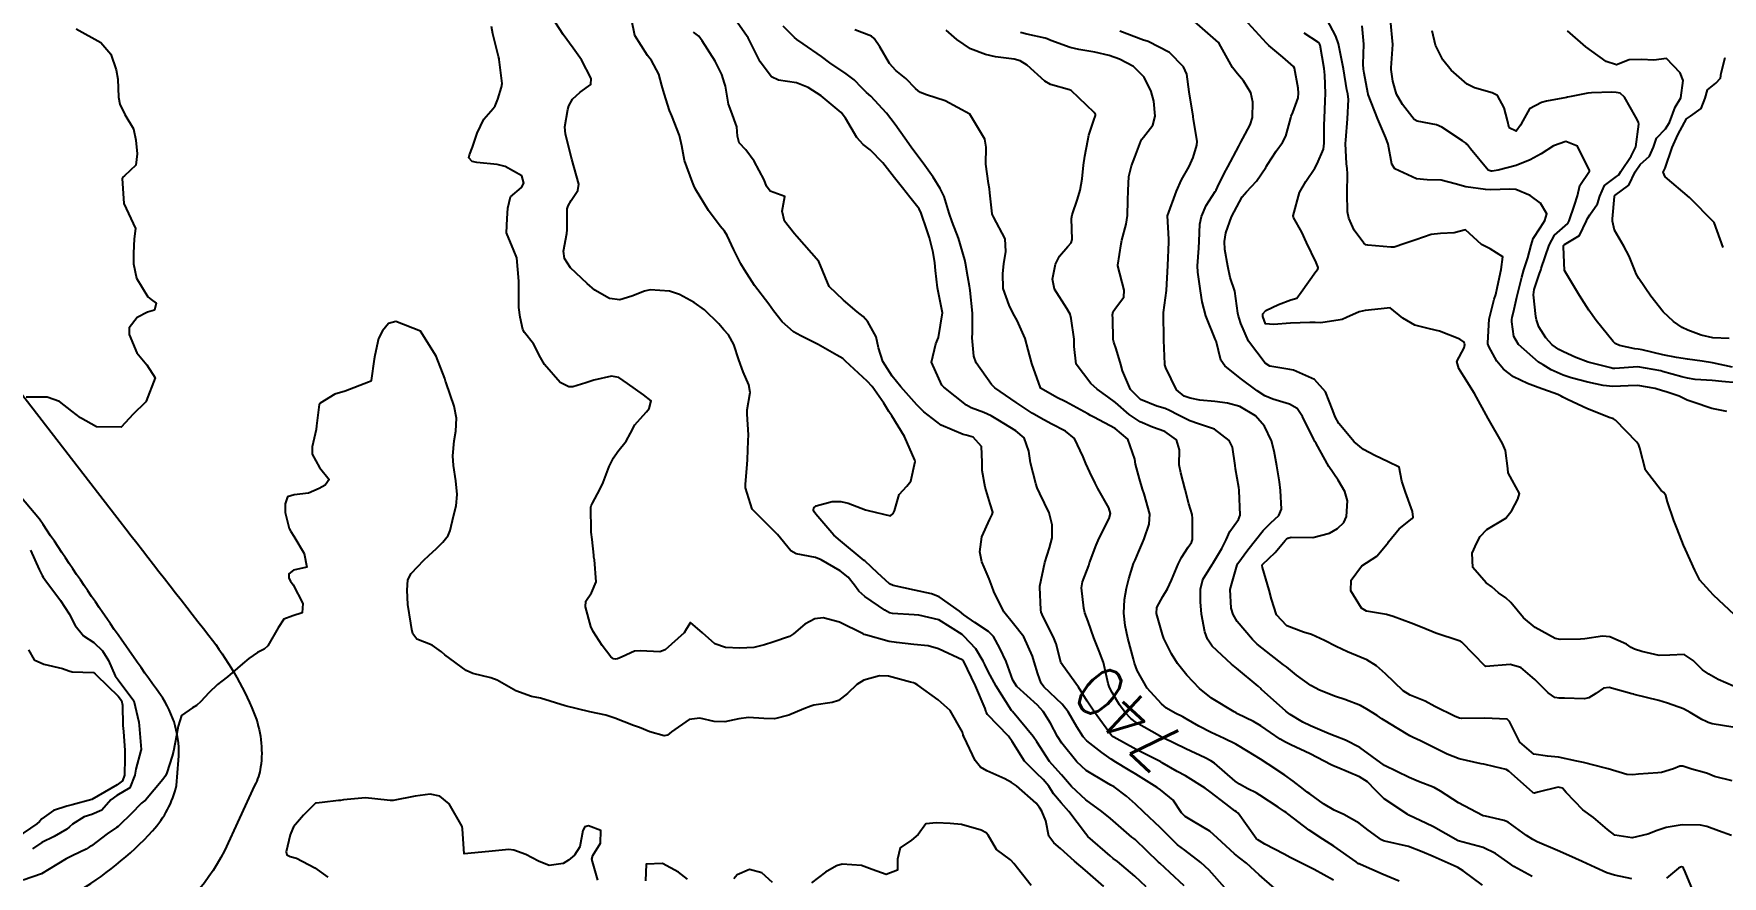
# Model space of a CAD drawing. Header units: metres. Extents: x 298520 to 308411, y 7433745 to 7450750.
# Drawn here: x 304518.4 to 304654.3, y 7439742.6 to 7439810.4 of the extents above; entities that cross this region are included whole.
import ezdxf
from ezdxf.enums import TextEntityAlignment as Align

# ---------------------------------------------------------------- set-up
doc = ezdxf.new("R2010")
doc.units = ezdxf.units.M
doc.header["$LTSCALE"] = 10
for name, color, linetype in [('Cotas', 45, 'Continuous'), ('Curvas de Nivel 1m', 11, 'Continuous'), ('Curvas de Nivel 5m', 15, 'Continuous'), ('Vias Primárias', 230, 'Continuous')]:
    doc.layers.add(name, color=color, linetype=linetype)
doc.styles.add('Style-STANDARD', font='STANDARD.shx')

msp = doc.modelspace()

# ---------------------------------------------------------------- linework, layer by layer
at = {"layer": 'Curvas de Nivel 1m', "flags": 128}
for points, elevation in [([(304607.93, 7439741.79), (304607.02, 7439742.65), (304605.64, 7439743.82), (304605.29, 7439744.08), (304605.04, 7439744.29), (304603.25, 7439745.85), (304603.06, 7439746.07), (304601.7, 7439747.86), (304601.09, 7439748.55), (304600.49, 7439749.27), (304600.09, 7439749.89), (304599.66, 7439750.44), (304599.11, 7439750.94), (304598.14, 7439751.91), (304597.15, 7439753.48), (304596.85, 7439753.92), (304595.17, 7439755.67), (304595.07, 7439755.84), (304595.04, 7439755.94), (304594.98, 7439756.14), (304594.2, 7439757.96), (304593.89, 7439758.64), (304593.24, 7439759.97), (304593.17, 7439760.02), (304591.23, 7439760.94), (304590.4, 7439761.17), (304589.24, 7439761.3), (304587.83, 7439761.44), (304587.24, 7439761.54), (304585.34, 7439762.06), (304585.24, 7439762.1), (304585.15, 7439762.16), (304583.26, 7439763.09), (304581.93, 7439763.43), (304581.26, 7439763.36), (304580.46, 7439762.92), (304579.56, 7439762.14), (304579.24, 7439761.94), (304577.9, 7439761.49), (304577.23, 7439761.26), (304576.35, 7439761.05), (304575.23, 7439761), (304574.09, 7439761.05), (304573.23, 7439761.35), (304572.22, 7439762.22), (304571.26, 7439763.05), (304570.94, 7439762.55), (304570.74, 7439762.24), (304569.23, 7439760.87), (304568.78, 7439760.71), (304567.23, 7439760.78), (304566.75, 7439760.76), (304565.75, 7439760.29), (304565.39, 7439760.13), (304565.22, 7439760.1), (304565.05, 7439760.14), (304564.84, 7439760.31), (304564.14, 7439761.22), (304563.42, 7439762.33), (304563.25, 7439762.75), (304562.82, 7439764.33), (304562.84, 7439764.77), (304563.28, 7439765.45), (304563.66, 7439766.32), (304563.53, 7439768.11), (304563.49, 7439768.33), (304563.48, 7439768.48), (304563.34, 7439769.74), (304563.27, 7439770.33), (304563.27, 7439770.4), (304563.23, 7439772.33), (304563.26, 7439772.44), (304563.37, 7439772.65), (304563.95, 7439773.75), (304564.22, 7439774.32), (304564.72, 7439775.62), (304565.07, 7439776.31), (304565.42, 7439776.82), (304566.07, 7439777.65), (304566.44, 7439778.29), (304566.77, 7439778.96), (304567.45, 7439779.72), (304567.73, 7439780), (304567.93, 7439780.27), (304568.1, 7439780.9), (304567.47, 7439781.37), (304566.18, 7439782.29), (304565.49, 7439782.77), (304564.91, 7439782.89), (304563.49, 7439782.55), (304563.31, 7439782.5), (304562.84, 7439782.34), (304561.8, 7439782.02), (304561.48, 7439782.03), (304560.76, 7439782.36), (304559.5, 7439783.82), (304559.2, 7439784.37), (304558.62, 7439785.48), (304557.91, 7439786.39), (304557.77, 7439786.63), (304557.55, 7439787.64), (304557.44, 7439788.4), (304557.43, 7439788.52), (304557.45, 7439790.4), (304557.45, 7439790.53), (304557.27, 7439792.4), (304557.04, 7439792.98), (304556.45, 7439794.41), (304556.5, 7439795.56), (304556.55, 7439796.41), (304556.77, 7439797.3), (304557.67, 7439798.06), (304557.84, 7439798.4), (304557.68, 7439799.01), (304556.35, 7439799.76), (304555.7, 7439799.92), (304554.06, 7439800.08), (304553.7, 7439800.16), (304553.43, 7439800.45), (304553.48, 7439800.68), (304553.71, 7439801.3), (304554.08, 7439802.44), (304554.62, 7439803.55), (304555.39, 7439804.42), (304555.54, 7439804.63), (304555.76, 7439805.18), (304556.05, 7439806.13), (304556.09, 7439806.42), (304555.86, 7439808.35), (304555.85, 7439808.42), (304555.8, 7439808.61), (304555.35, 7439810.42), (304555.23, 7439811.02)], 736), ([(304611, 7439741.88), (304609.84, 7439742.95), (304609.03, 7439743.69), (304608.94, 7439743.78), (304607.05, 7439745.59), (304606.94, 7439745.69), (304606.79, 7439745.8), (304605.07, 7439747.28), (304604.37, 7439747.84), (304603.09, 7439748.79), (304601.94, 7439749.86), (304601.11, 7439750.8), (304600.61, 7439751.37), (304600.16, 7439751.88), (304599.15, 7439753.45), (304598.83, 7439753.9), (304597.17, 7439755.9), (304597.16, 7439755.92), (304597.11, 7439755.98), (304595.86, 7439757.93), (304595.21, 7439759.13), (304594.95, 7439759.68), (304594.83, 7439759.95), (304594.23, 7439760.95), (304593.27, 7439761.97), (304593.24, 7439761.99), (304593.13, 7439762.09), (304591.26, 7439763.28), (304589.63, 7439763.65), (304589.27, 7439763.67), (304587.53, 7439763.78), (304587.27, 7439763.83), (304586.89, 7439764.04), (304585.28, 7439765.15), (304584.8, 7439765.58), (304584.46, 7439766.07), (304583.94, 7439766.72), (304583.3, 7439767.21), (304581.78, 7439768.11), (304581.32, 7439768.28), (304579.77, 7439768.58), (304579.33, 7439768.84), (304578.26, 7439770.15), (304577.35, 7439771.04), (304576.22, 7439772.17), (304575.68, 7439773.89), (304575.68, 7439774.18), (304575.81, 7439775.78), (304575.85, 7439776.18), (304575.91, 7439777.69), (304575.94, 7439778.17), (304575.82, 7439779.82), (304575.82, 7439780.18), (304576.07, 7439781.58), (304575.96, 7439782.18), (304575.5, 7439783.23), (304575.15, 7439784.19), (304574.76, 7439785.43), (304574.32, 7439786.2), (304573.95, 7439786.62), (304573.54, 7439787.08), (304572.39, 7439788.22), (304571.56, 7439788.8), (304570.37, 7439789.44), (304569.58, 7439789.73), (304568.02, 7439789.83), (304567.57, 7439789.73), (304566.54, 7439789.32), (304565.56, 7439789.02), (304564.75, 7439789.13), (304563.57, 7439789.8), (304562.93, 7439790.34), (304561.6, 7439791.61), (304561.11, 7439792.35), (304561.03, 7439792.94), (304561.31, 7439794.35), (304561.34, 7439794.65), (304561.34, 7439796.35), (304561.41, 7439796.6), (304561.66, 7439797.01), (304562.2, 7439797.81), (304562.28, 7439798.34), (304561.7, 7439800.35), (304561.2, 7439802.36), (304561.15, 7439802.94), (304561.4, 7439804.35), (304561.48, 7439804.62), (304561.76, 7439805.17), (304562.37, 7439805.74), (304563.23, 7439806.34), (304563.27, 7439806.84), (304562.48, 7439808.34), (304561.81, 7439809.26), (304561.02, 7439810.36), (304559.84, 7439812.21)], 737), ([(304614.26, 7439741.72), (304613.02, 7439743.12), (304612.35, 7439743.74), (304611.04, 7439744.73), (304610.47, 7439745.18), (304609.87, 7439745.77), (304609.06, 7439746.57), (304607.76, 7439747.79), (304607.09, 7439748.44), (304606.36, 7439749.08), (304605.35, 7439749.83), (304605.2, 7439749.92), (304605.1, 7439749.97), (304604.78, 7439750.16), (304603.12, 7439751.15), (304602.35, 7439751.86), (304601.15, 7439753.35), (304600.8, 7439753.88), (304600.23, 7439754.95), (304599.66, 7439755.89), (304599.18, 7439756.4), (304597.54, 7439757.92), (304597.21, 7439758.43), (304596.66, 7439759.93), (304596.17, 7439761), (304595.64, 7439761.94), (304595.25, 7439762.33), (304594.16, 7439763.05), (304593.27, 7439763.69), (304592.92, 7439763.97), (304591.28, 7439765.12), (304590.66, 7439765.37), (304589.29, 7439765.67), (304587.58, 7439766.04), (304587.29, 7439766.17), (304586.3, 7439767.05), (304585.31, 7439768), (304585.28, 7439768.03), (304585.25, 7439768.06), (304583.34, 7439769.62), (304582.8, 7439770.1), (304581.36, 7439771.77), (304581.22, 7439771.97), (304581.16, 7439772.11), (304581.2, 7439772.28), (304581.37, 7439772.44), (304582.67, 7439772.8), (304583.37, 7439772.79), (304583.94, 7439772.65), (304585.36, 7439772.13), (304585.55, 7439772.06), (304587.36, 7439771.65), (304587.57, 7439771.83), (304587.67, 7439772.04), (304588.06, 7439773.35), (304588.68, 7439774.03), (304589, 7439774.42), (304589.35, 7439776.02), (304589.33, 7439776.11), (304588.49, 7439778.03), (304587.46, 7439779.69), (304587.23, 7439780.04), (304586.81, 7439780.7), (304585.88, 7439782.06), (304585.49, 7439782.49), (304583.73, 7439784.09), (304583.63, 7439784.2), (304583.52, 7439784.3), (304583.03, 7439784.58), (304581.53, 7439785.43), (304580.14, 7439786.12), (304579.54, 7439786.46), (304578.64, 7439787.24), (304577.95, 7439788.15), (304577.56, 7439788.68), (304576.41, 7439790.17), (304575.6, 7439791.43), (304575.32, 7439791.91), (304575.18, 7439792.19), (304574.76, 7439793.05), (304574.2, 7439794.2), (304573.99, 7439794.56), (304573.64, 7439794.96), (304572.7, 7439796.22), (304571.67, 7439797.94), (304571.53, 7439798.23), (304571.43, 7439798.48), (304570.79, 7439800.24), (304570.55, 7439801.41), (304570.38, 7439802.24), (304569.75, 7439803.83), (304569.57, 7439804.25), (304569.13, 7439805.62), (304568.96, 7439806.26), (304568.7, 7439807.19), (304568.12, 7439808.28), (304567.8, 7439808.67), (304566.78, 7439810.29), (304566.51, 7439811.62)], 738), ([(304628.3, 7439742.26), (304627.02, 7439742.79), (304625.19, 7439743.59), (304625.08, 7439743.63), (304625.03, 7439743.65), (304624.83, 7439743.79), (304623.05, 7439745.06), (304622.17, 7439745.62), (304621.06, 7439746.35), (304619.35, 7439747.66), (304619.2, 7439747.77), (304619.08, 7439747.85), (304618.57, 7439748.19), (304617.1, 7439749.17), (304616.78, 7439749.36), (304616.13, 7439749.69), (304615.45, 7439750.05), (304615.11, 7439750.3), (304613.43, 7439751.73), (304613.13, 7439751.93), (304612.7, 7439752.16), (304611.14, 7439752.9), (304609.31, 7439753.78), (304609.2, 7439753.83), (304609.15, 7439753.85), (304609, 7439753.94), (304607.16, 7439754.99), (304606.7, 7439755.33), (304606.25, 7439755.81), (304605.8, 7439756.44), (304605.19, 7439757.44), (304604.99, 7439757.83), (304604.88, 7439758.15), (304604.5, 7439759.83), (304604.16, 7439760.76), (304603.73, 7439761.84), (304603.26, 7439763.14), (304603, 7439763.85), (304602.91, 7439764.22), (304602.73, 7439765.86), (304602.81, 7439766.34), (304603.31, 7439767.65), (304603.38, 7439767.85), (304603.91, 7439769.27), (304604.16, 7439769.84), (304604.96, 7439771.42), (304605.06, 7439771.82), (304604.92, 7439772.28), (304604.06, 7439773.84), (304603.84, 7439774.28), (304603.41, 7439775.17), (304603.08, 7439775.85), (304602.87, 7439776.4), (304602.17, 7439777.86), (304601.44, 7439778.46), (304600.28, 7439779.05), (304599.46, 7439779.49), (304598.76, 7439779.91), (304597.47, 7439780.76), (304595.77, 7439781.94), (304595.49, 7439782.2), (304594.26, 7439783.96), (304594.06, 7439784.5), (304593.94, 7439785.96), (304593.95, 7439786.38), (304593.97, 7439787.96), (304593.77, 7439789.77), (304593.75, 7439789.97), (304593.73, 7439790.11), (304593.59, 7439790.88), (304593.39, 7439791.97), (304593.33, 7439792.25), (304592.82, 7439793.98), (304592.33, 7439795.3), (304592.08, 7439795.99), (304591.67, 7439797.33), (304591.36, 7439797.99), (304590.78, 7439798.9), (304589.99, 7439800.01), (304589.71, 7439800.38), (304589.01, 7439801.31), (304588.5, 7439802.03), (304587.74, 7439803.12), (304587.03, 7439804.05), (304585.77, 7439805.4), (304585.42, 7439805.71), (304585.06, 7439806.07), (304584.43, 7439806.73), (304583.78, 7439807.2), (304582.48, 7439808.1), (304581.8, 7439808.59), (304580.33, 7439809.61), (304579.82, 7439809.96), (304579.63, 7439810.13), (304578.73, 7439811.05)], 741), ([(304655.11, 7439750.33), (304653.68, 7439750.68), (304653.12, 7439750.9), (304652.85, 7439750.99), (304651.87, 7439751.27), (304651.13, 7439751.5), (304650.9, 7439751.51), (304650.39, 7439751.29), (304649.42, 7439751), (304649.12, 7439750.97), (304647.57, 7439750.86), (304647.12, 7439750.79), (304646.62, 7439750.83), (304645.12, 7439751.29), (304644.92, 7439751.35), (304643.13, 7439751.8), (304642.61, 7439751.89), (304641.14, 7439752.23), (304640.24, 7439752.3), (304639.14, 7439752.47), (304638.02, 7439753.43), (304637.17, 7439755.09), (304637, 7439755.27), (304635.17, 7439755.36), (304633.32, 7439755.34), (304633.17, 7439755.37), (304632.8, 7439755.49), (304631.18, 7439756.3), (304630.4, 7439756.74), (304629.19, 7439757.22), (304628.62, 7439757.55), (304627.21, 7439758.93), (304626.48, 7439759.57), (304625.69, 7439760.05), (304625.23, 7439760.24), (304624.14, 7439760.7), (304623.24, 7439761.14), (304622.3, 7439761.62), (304621.25, 7439762.09), (304620.6, 7439762.29), (304619.26, 7439762.8), (304618.42, 7439763.67), (304618.02, 7439764.94), (304617.85, 7439765.67), (304617.31, 7439767.49), (304617.27, 7439767.64), (304617.28, 7439767.68), (304617.29, 7439767.7), (304617.31, 7439767.72), (304618.32, 7439768.68), (304619.13, 7439769.66), (304619.23, 7439769.77), (304619.34, 7439769.84), (304619.62, 7439769.93), (304621.35, 7439769.9), (304622.7, 7439770.26), (304623.35, 7439770.62), (304623.86, 7439771.1), (304624.07, 7439771.6), (304624.14, 7439772.84), (304623.94, 7439773.6), (304623.4, 7439774.5), (304622.63, 7439775.62), (304621.61, 7439777.45), (304621.52, 7439777.63), (304621.44, 7439777.78), (304620.51, 7439779.64), (304620.09, 7439780.27), (304619.47, 7439780.63), (304618.13, 7439781.02), (304617.48, 7439781.3), (304616.86, 7439781.69), (304615.5, 7439782.73), (304614.27, 7439783.72), (304613.96, 7439784.17), (304613.56, 7439785.73), (304613.55, 7439785.75), (304613.53, 7439785.8), (304612.73, 7439787.74), (304612.45, 7439788.86), (304612.3, 7439789.74), (304612.09, 7439791.26), (304612.08, 7439791.75), (304612.18, 7439793.19), (304612.2, 7439793.74), (304612.27, 7439795.12), (304612.4, 7439795.74), (304612.78, 7439796.62), (304613.49, 7439797.73), (304613.56, 7439797.85), (304613.68, 7439798.08), (304614.22, 7439799.2), (304614.5, 7439799.72), (304615.4, 7439801.38), (304615.56, 7439801.7), (304615.73, 7439802.01), (304616.32, 7439803.11), (304616.49, 7439803.69), (304616.51, 7439804.94), (304616.36, 7439805.69), (304615.78, 7439806.65), (304615.29, 7439807.21), (304614.9, 7439807.71), (304613.82, 7439809.66), (304613.76, 7439809.73), (304611.84, 7439811.42)], 746), ([(304655.17, 7439754.64), (304653.5, 7439754.92), (304653.17, 7439755.02), (304653.01, 7439755.09), (304652.66, 7439755.26), (304651.72, 7439755.81), (304651.18, 7439756.11), (304649.91, 7439756.57), (304649.19, 7439756.79), (304647.23, 7439757.28), (304647.19, 7439757.29), (304647.16, 7439757.29), (304647.04, 7439757.32), (304645.2, 7439757.83), (304644.76, 7439757.79), (304644.13, 7439757.36), (304643.56, 7439756.99), (304643.19, 7439756.91), (304641.6, 7439756.97), (304641.19, 7439756.96), (304640.83, 7439757.03), (304640.29, 7439757.4), (304639.21, 7439758.48), (304638.1, 7439759.43), (304637.23, 7439759.67), (304635.28, 7439759.53), (304635.22, 7439759.55), (304633.34, 7439761.49), (304633.24, 7439761.55), (304633.14, 7439761.59), (304631.25, 7439762.21), (304630.14, 7439762.65), (304629.26, 7439763.01), (304627.81, 7439763.55), (304627.27, 7439763.71), (304625.68, 7439763.98), (304625.28, 7439764.21), (304624.4, 7439765.6), (304624.44, 7439766.46), (304625.26, 7439767.59), (304625.29, 7439767.62), (304625.31, 7439767.63), (304626.5, 7439768.4), (304627.34, 7439769.39), (304627.41, 7439769.49), (304627.44, 7439769.56), (304628.3, 7439770.6), (304629.36, 7439771.44), (304629.42, 7439771.54), (304629.37, 7439772), (304628.8, 7439773.55), (304628.52, 7439774.43), (304628.3, 7439775.55), (304627.42, 7439775.99), (304626.34, 7439776.5), (304625.43, 7439776.99), (304624.67, 7439777.6), (304623.45, 7439779.07), (304623.15, 7439779.61), (304622.97, 7439780.11), (304622.38, 7439781.62), (304621.5, 7439782.6), (304619.8, 7439783.36), (304619.51, 7439783.43), (304617.9, 7439783.68), (304617.52, 7439783.92), (304616.17, 7439785.69), (304615.55, 7439787.13), (304615.41, 7439787.56), (304615.36, 7439787.7), (304615.32, 7439787.94), (304615.07, 7439789.71), (304614.71, 7439790.83), (304614.5, 7439791.72), (304614.28, 7439793.06), (304614.23, 7439793.72), (304614.34, 7439794.42), (304614.8, 7439795.71), (304615.67, 7439797.32), (304615.84, 7439797.53), (304616.02, 7439797.7), (304616.81, 7439798.57), (304617.57, 7439799.68), (304617.62, 7439799.77), (304617.71, 7439799.91), (304618.41, 7439800.98), (304618.91, 7439801.67), (304619.19, 7439802.2), (304619.58, 7439803.66), (304619.62, 7439803.79), (304619.75, 7439804.11), (304620.16, 7439805.27), (304620.21, 7439805.65), (304620.18, 7439806.06), (304619.88, 7439807.66), (304619.79, 7439807.79), (304618.94, 7439808.54), (304617.82, 7439809.48), (304617.63, 7439809.68), (304615.84, 7439811.62)], 747), ([(304655.28, 7439763.67), (304653.61, 7439765.25), (304653.3, 7439765.57), (304652.5, 7439766.46), (304652.1, 7439767.26), (304651.34, 7439768.93), (304651.18, 7439769.27), (304650.68, 7439770.61), (304650.42, 7439771.28), (304649.9, 7439772.78), (304649.77, 7439773.29), (304649.61, 7439773.51), (304649.4, 7439773.69), (304648.12, 7439775.31), (304647.66, 7439777.09), (304647.6, 7439777.32), (304647.44, 7439777.56), (304645.72, 7439779.35), (304645.56, 7439779.45), (304645.46, 7439779.47), (304645.29, 7439779.53), (304643.47, 7439780.24), (304641.85, 7439781.01), (304641.48, 7439781.19), (304641.35, 7439781.26), (304641.07, 7439781.4), (304639.49, 7439781.97), (304638.64, 7439782.29), (304637.5, 7439782.83), (304636.69, 7439783.45), (304636.16, 7439784.1), (304635.53, 7439785.26), (304635.45, 7439785.47), (304635.43, 7439785.57), (304635.55, 7439787.47), (304635.96, 7439789.08), (304636.07, 7439789.46), (304636.23, 7439790.1), (304636.5, 7439791.46), (304636.65, 7439792.49), (304635.62, 7439793.12), (304634.94, 7439793.48), (304633.64, 7439794.65), (304632.72, 7439794.41), (304631.64, 7439794.37), (304630.89, 7439794.27), (304629.63, 7439793.85), (304629.39, 7439793.78), (304628.76, 7439793.55), (304627.91, 7439793.27), (304627.62, 7439793.26), (304625.78, 7439793.43), (304625.63, 7439793.46), (304625.47, 7439793.58), (304624.69, 7439794.64), (304624.25, 7439795.6), (304624.15, 7439796.1), (304624.11, 7439797.6), (304624.14, 7439799.16), (304624.11, 7439799.6), (304624.07, 7439799.97), (304623.99, 7439801.61), (304624, 7439801.88), (304624.14, 7439803.6), (304624.22, 7439805.15), (304624.17, 7439805.6), (304624.1, 7439805.93), (304623.81, 7439807.61), (304623.79, 7439807.74), (304623.43, 7439809.61), (304623.21, 7439810.23), (304622.49, 7439811.62)], 749), ([(304655.49, 7439782.35), (304654.28, 7439782.46), (304653.5, 7439782.52), (304652.14, 7439782.62), (304651.5, 7439782.71), (304651.05, 7439782.82), (304649.51, 7439783.26), (304649.36, 7439783.3), (304647.52, 7439783.62), (304645.66, 7439783.49), (304645.51, 7439783.49), (304645.33, 7439783.54), (304643.52, 7439784.02), (304642.53, 7439784.38), (304641.53, 7439784.84), (304641.16, 7439785.03), (304640.61, 7439785.4), (304640.1, 7439785.97), (304639.55, 7439786.85), (304639.35, 7439787.42), (304639.31, 7439787.67), (304639.11, 7439789.42), (304639.16, 7439789.85), (304639.6, 7439791.14), (304639.7, 7439791.42), (304639.74, 7439791.55), (304640.38, 7439793.41), (304640.81, 7439794.22), (304641.65, 7439794.99), (304641.87, 7439795.17), (304641.98, 7439795.39), (304642.42, 7439796.63), (304642.66, 7439797.38), (304642.85, 7439798.21), (304643.62, 7439799.37), (304643.63, 7439799.44), (304642.66, 7439801.38), (304641.73, 7439801.76), (304640.72, 7439801.41), (304639.72, 7439800.77), (304638.84, 7439800.3), (304637.71, 7439799.83), (304636.28, 7439799.46), (304635.8, 7439799.37), (304635.7, 7439799.38), (304635.46, 7439799.47), (304634.04, 7439801.17), (304633.79, 7439801.49), (304633.76, 7439801.53), (304633.72, 7439801.6), (304633.39, 7439801.83), (304631.74, 7439802.93), (304631.32, 7439803.1), (304629.74, 7439803.4), (304629.5, 7439803.54), (304628.58, 7439804.74), (304628.09, 7439805.56), (304627.78, 7439806.63), (304627.66, 7439807.56), (304627.66, 7439807.69), (304627.8, 7439809.56), (304627.8, 7439809.58), (304627.61, 7439811.56)], 751), ([(304521.82, 7439810.83), (304523.81, 7439809.72), (304524.59, 7439808.79), (304525.04, 7439807.53), (304525.16, 7439806.79), (304525.22, 7439805.32), (304525.32, 7439804.78), (304525.74, 7439803.93), (304526.42, 7439802.77), (304526.62, 7439801.87), (304526.73, 7439800.77), (304526.61, 7439799.85), (304525.69, 7439799), (304525.57, 7439798.9), (304525.52, 7439798.78), (304525.65, 7439796.78), (304526.58, 7439794.77), (304526.47, 7439793.92), (304526.44, 7439792.77), (304526.43, 7439791.93), (304526.66, 7439790.77), (304527.57, 7439789.27), (304527.85, 7439789.04), (304528.26, 7439788.75), (304528.11, 7439788.2), (304527.55, 7439788.02), (304526.73, 7439787.59), (304526.08, 7439786.77), (304526.07, 7439786.23), (304526.69, 7439784.77), (304527.5, 7439783.79), (304528.18, 7439782.75), (304527.46, 7439780.87), (304527.41, 7439780.82), (304527.36, 7439780.76), (304526.39, 7439779.83), (304525.44, 7439778.78), (304523.44, 7439778.8), (304522.17, 7439779.54), (304521.46, 7439780.06), (304520.46, 7439780.84), (304519.47, 7439781.19), (304517.79, 7439781.2)], 736), ([(304618.3, 7439741.67), (304617.02, 7439742.75), (304616.01, 7439743.7), (304615.46, 7439744.13), (304615.04, 7439744.45), (304613.69, 7439745.72), (304613.06, 7439746.27), (304611.76, 7439747.05), (304611.08, 7439747.45), (304610.79, 7439747.75), (304610.1, 7439748.77), (304609.1, 7439749.59), (304608.81, 7439749.78), (304607.11, 7439750.85), (304606.52, 7439751.21), (304605.49, 7439751.82), (304605.13, 7439752.06), (304604.38, 7439752.6), (304603.15, 7439753.53), (304602.86, 7439753.85), (304602.35, 7439754.67), (304601.65, 7439755.87), (304601.18, 7439756.49), (304599.71, 7439757.89), (304599.49, 7439758.18), (304599.21, 7439758.92), (304598.93, 7439759.9), (304598.78, 7439760.35), (304598.08, 7439761.91), (304597.26, 7439762.96), (304596.47, 7439763.93), (304595.67, 7439765.55), (304595.54, 7439765.94), (304595.3, 7439766.57), (304594.89, 7439767.52), (304594.72, 7439767.95), (304594.54, 7439768.74), (304594.71, 7439769.95), (304595.36, 7439771.38), (304595.55, 7439771.75), (304595.59, 7439771.94), (304595.37, 7439772.61), (304594.97, 7439773.95), (304594.75, 7439775.3), (304594.75, 7439775.95), (304594.69, 7439777.22), (304594, 7439777.96), (304593.44, 7439778.14), (304593.21, 7439778.2), (304591.45, 7439778.94), (304590.05, 7439780.01), (304589.75, 7439780.3), (304589.47, 7439780.58), (304588.19, 7439782.03), (304587.5, 7439782.88), (304586.74, 7439784.05), (304586.4, 7439785.17), (304586.21, 7439786.05), (304585.54, 7439787.26), (304585.16, 7439787.67), (304584.68, 7439788.07), (304583.57, 7439788.99), (304582.41, 7439790.1), (304581.6, 7439792.11), (304579.81, 7439794.13), (304579.63, 7439794.34), (304578.84, 7439795.34), (304578.64, 7439796.15), (304578.85, 7439797.33), (304577.67, 7439797.76), (304577.39, 7439798.16), (304577.18, 7439798.67), (304576.39, 7439800.17), (304575.71, 7439801.09), (304575.19, 7439801.66), (304575.04, 7439802.19), (304574.98, 7439802.95), (304574.53, 7439804.2), (304574.33, 7439804.77), (304574.07, 7439806.21), (304574.01, 7439806.45), (304573.78, 7439807.15), (304573.25, 7439808.22), (304572.19, 7439809.85), (304571.92, 7439810.23), (304571.82, 7439810.33), (304571.49, 7439810.57)], 739), ([(304635.01, 7439741.93), (304633.44, 7439743.07), (304633.03, 7439743.34), (304632.73, 7439743.49), (304631.04, 7439744.22), (304630.14, 7439744.62), (304629.05, 7439745.03), (304627.14, 7439745.47), (304627.05, 7439745.49), (304627, 7439745.51), (304626.89, 7439745.56), (304625.82, 7439746.34), (304625.07, 7439746.91), (304623.84, 7439747.6), (304623.08, 7439747.97), (304622.22, 7439748.48), (304621.1, 7439749.27), (304620.89, 7439749.42), (304620.59, 7439749.64), (304619.76, 7439750.3), (304619.11, 7439750.78), (304617.76, 7439751.67), (304617.13, 7439752.06), (304616.18, 7439752.65), (304615.15, 7439753.28), (304614.22, 7439753.72), (304613.16, 7439754.2), (304612.17, 7439754.73), (304611.17, 7439755.32), (304610.88, 7439755.47), (304610.27, 7439755.76), (304609.58, 7439756.18), (304609.18, 7439756.51), (304608.02, 7439757.79), (304607.21, 7439759.2), (304607.01, 7439759.8), (304606.92, 7439760.11), (304606.46, 7439761.81), (304606.24, 7439762.83), (304606.14, 7439763.81), (304606.2, 7439764.9), (304606.35, 7439765.81), (304606.54, 7439766.57), (304606.93, 7439767.8), (304607.04, 7439768.08), (304607.33, 7439768.73), (304607.65, 7439769.48), (304607.78, 7439769.8), (304608.17, 7439770.97), (304608.23, 7439771.79), (304607.78, 7439773.4), (304607.65, 7439773.8), (304607.4, 7439774.63), (304607.07, 7439775.8), (304607.03, 7439776.19), (304606.45, 7439777.81), (304605.45, 7439778.66), (304603.72, 7439779.59), (304603.46, 7439779.72), (304603.24, 7439779.85), (304601.47, 7439780.82), (304600.76, 7439781.17), (304599.48, 7439781.88), (304599.46, 7439781.9), (304599.43, 7439781.95), (304598.73, 7439783.91), (304598.44, 7439784.99), (304598.2, 7439785.91), (304597.55, 7439787.36), (304597.24, 7439787.92), (304596.9, 7439788.59), (304596.44, 7439789.93), (304596.39, 7439791.14), (304596.47, 7439791.93), (304596.63, 7439792.92), (304596.58, 7439793.93), (304595.65, 7439795.69), (304595.56, 7439795.85), (304595.53, 7439795.94), (304595.36, 7439797.64), (304595.33, 7439797.95), (304595.24, 7439798.39), (304595.04, 7439799.95), (304595.07, 7439801.3), (304594.95, 7439801.95), (304593.75, 7439803.97), (304591.76, 7439805.03), (304590.26, 7439805.51), (304589.77, 7439805.7), (304589.59, 7439805.83), (304589.38, 7439806.02), (304588.59, 7439806.84), (304587.79, 7439807.48), (304587.29, 7439808.05), (304586.49, 7439809.38), (304586.05, 7439810.06), (304585.82, 7439810.23), (304584.49, 7439810.74)], 742), ([(304639.02, 7439742.63), (304637.54, 7439743.43), (304637.04, 7439743.78), (304636.06, 7439744.47), (304635.05, 7439744.95), (304633.05, 7439745.49), (304631.06, 7439746.61), (304630.46, 7439746.91), (304629.13, 7439747.54), (304629.07, 7439747.57), (304629.01, 7439747.61), (304627.09, 7439748.88), (304626.4, 7439749.57), (304625.76, 7439750.23), (304625.11, 7439750.63), (304623.35, 7439751.38), (304623.12, 7439751.47), (304622.84, 7439751.61), (304621.14, 7439752.48), (304619.58, 7439753.21), (304619.15, 7439753.42), (304618.73, 7439753.66), (304617.16, 7439754.74), (304616.58, 7439755.1), (304615.3, 7439755.71), (304615.22, 7439755.75), (304615.17, 7439755.79), (304615.01, 7439755.88), (304613.19, 7439756.96), (304612.24, 7439757.74), (304611.21, 7439758.83), (304610.46, 7439759.76), (304609.99, 7439760.53), (304609.37, 7439761.78), (304609.25, 7439762.09), (304608.76, 7439763.79), (304608.8, 7439764.27), (304609.29, 7439765.14), (304609.66, 7439765.77), (304609.99, 7439766.46), (304610.51, 7439767.76), (304610.78, 7439768.3), (304611.33, 7439769.13), (304611.58, 7439769.51), (304611.66, 7439769.75), (304611.68, 7439771.43), (304611.63, 7439771.75), (304611.38, 7439772.62), (304611.07, 7439773.75), (304610.74, 7439775.1), (304610.6, 7439775.76), (304610.62, 7439776.95), (304610.37, 7439777.77), (304609.44, 7439778.42), (304608.45, 7439778.79), (304607.45, 7439779.21), (304606.57, 7439779.81), (304605.47, 7439780.75), (304604.85, 7439781.21), (304604, 7439781.84), (304603.49, 7439782.3), (304602.31, 7439783.86), (304602.14, 7439785.26), (304602.13, 7439785.86), (304601.91, 7439787.51), (304601.82, 7439787.87), (304601.56, 7439788.32), (304600.55, 7439789.89), (304600.39, 7439790.69), (304600.65, 7439791.88), (304600.96, 7439792.53), (304601.62, 7439793.32), (304601.9, 7439793.6), (304601.99, 7439793.87), (304601.94, 7439795.58), (304601.98, 7439795.87), (304602.42, 7439797.11), (304602.62, 7439797.86), (304602.78, 7439798.77), (304602.89, 7439799.86), (304602.99, 7439800.58), (304603.23, 7439801.85), (304603.31, 7439802.27), (304603.75, 7439803.57), (304603.83, 7439803.77), (304603.86, 7439803.85), (304603.85, 7439803.94), (304603.76, 7439804.11), (304601.89, 7439805.87), (304601.77, 7439805.91), (304600.23, 7439806.34), (304599.78, 7439806.61), (304598.35, 7439807.91), (304597.8, 7439808.26), (304597.32, 7439808.4), (304595.8, 7439808.58), (304595, 7439808.76), (304593.81, 7439809.22), (304592.71, 7439809.98), (304591.83, 7439810.71)], 743), ([(304647.02, 7439742.43), (304645.64, 7439742.72), (304645.03, 7439742.93), (304644.07, 7439743.36), (304643.04, 7439743.83), (304641.96, 7439744.3), (304641.05, 7439744.71), (304639.4, 7439745.42), (304639.05, 7439745.59), (304638.55, 7439745.93), (304637.07, 7439746.99), (304636.76, 7439747.14), (304635.25, 7439747.47), (304635.07, 7439747.51), (304635.01, 7439747.54), (304633.09, 7439748.56), (304631.64, 7439749.5), (304631.11, 7439749.79), (304629.85, 7439750.27), (304629.11, 7439750.58), (304627.12, 7439751.56), (304625.14, 7439753), (304623.99, 7439753.6), (304623.16, 7439753.92), (304622.67, 7439754.1), (304621.16, 7439754.74), (304620.56, 7439755.03), (304619.53, 7439755.65), (304619.32, 7439755.81), (304619.18, 7439755.93), (304617.23, 7439757.68), (304617.19, 7439757.72), (304616.94, 7439757.94), (304615.22, 7439759.39), (304614.8, 7439759.71), (304613.24, 7439761.15), (304612.87, 7439761.73), (304612.67, 7439762.32), (304612.38, 7439763.74), (304612.3, 7439764.72), (304612.3, 7439765.74), (304612.51, 7439766.53), (304613.26, 7439767.73), (304613.28, 7439767.76), (304613.31, 7439767.81), (304614.04, 7439769.01), (304614.39, 7439769.72), (304614.68, 7439770.39), (304615.36, 7439771.35), (304615.51, 7439771.71), (304615.43, 7439773.67), (304615.42, 7439773.7), (304615.39, 7439773.91), (304615.13, 7439775.43), (304615.09, 7439775.7), (304614.88, 7439777.16), (304614.61, 7439777.71), (304613.45, 7439778.62), (304612.16, 7439779.04), (304611.46, 7439779.28), (304610.49, 7439779.76), (304609.81, 7439780.12), (304609.47, 7439780.27), (304608.8, 7439780.46), (304607.47, 7439781.01), (304606.67, 7439781.81), (304606.02, 7439783.3), (304605.89, 7439783.82), (304605.53, 7439785.07), (304605.33, 7439785.62), (304605.29, 7439785.82), (304605.25, 7439787.52), (304605.24, 7439787.82), (304605.29, 7439788.09), (304605.56, 7439788.47), (304606.14, 7439789.25), (304606.18, 7439789.81), (304605.65, 7439791.77), (304605.65, 7439791.82), (304605.92, 7439793.52), (304605.99, 7439793.82), (304606.34, 7439795.12), (304606.44, 7439795.81), (304606.47, 7439797.01), (304606.48, 7439797.81), (304606.54, 7439798.96), (304606.75, 7439799.81), (304607.03, 7439800.49), (304607.51, 7439801.8), (304607.58, 7439801.94), (304607.73, 7439802.1), (304608.47, 7439803.07), (304608.66, 7439803.79), (304608.56, 7439805), (304608.34, 7439805.79), (304607.78, 7439806.93), (304606.91, 7439807.81), (304605.8, 7439808.39), (304604.95, 7439808.69), (304603.81, 7439808.95), (304602.51, 7439809.16), (304601.81, 7439809.32), (304600.26, 7439809.89), (304599.96, 7439810.03), (304599.82, 7439810.07), (304598.32, 7439810.41), (304597.83, 7439810.53)], 744), ([(304655.2, 7439757.93), (304653.98, 7439758.47), (304653.22, 7439758.91), (304652.73, 7439759.26), (304651.96, 7439760), (304651.23, 7439760.48), (304650.09, 7439760.43), (304649.23, 7439760.41), (304647.83, 7439760.72), (304647.24, 7439760.91), (304646.98, 7439761.06), (304646.6, 7439761.33), (304645.25, 7439761.92), (304644.66, 7439761.95), (304643.25, 7439761.74), (304642.91, 7439761.72), (304641.25, 7439761.68), (304640.87, 7439761.77), (304639.26, 7439762.66), (304638.31, 7439763.43), (304637.29, 7439764.67), (304636.88, 7439765.04), (304636.29, 7439765.46), (304635.77, 7439765.93), (304635.3, 7439766.26), (304634.22, 7439767.48), (304634.18, 7439768.63), (304634.54, 7439769.48), (304634.83, 7439769.99), (304635.35, 7439770.54), (304636.9, 7439771.45), (304637.37, 7439772.08), (304637.84, 7439772.98), (304638, 7439773.43), (304637.4, 7439774.5), (304637.08, 7439775.11), (304637.05, 7439775.45), (304636.87, 7439776.89), (304636.62, 7439777.45), (304635.46, 7439779.47), (304634.37, 7439781.48), (304633.5, 7439782.85), (304633.11, 7439783.49), (304632.94, 7439784.07), (304633.53, 7439785.17), (304633.58, 7439785.44), (304633.57, 7439785.49), (304633.53, 7439785.61), (304633.18, 7439785.85), (304631.54, 7439786.5), (304630.73, 7439786.7), (304629.55, 7439786.98), (304628.59, 7439787.55), (304627.57, 7439788.37), (304626.84, 7439788.29), (304625.56, 7439788.17), (304625.08, 7439788.07), (304624.07, 7439787.6), (304623.71, 7439787.45), (304623.55, 7439787.41), (304621.99, 7439787.18), (304621.55, 7439787.2), (304621.12, 7439787.21), (304619.55, 7439787.15), (304618.19, 7439787.03), (304617.55, 7439787.08), (304617.32, 7439787.68), (304617.33, 7439787.9), (304617.56, 7439788.16), (304618.6, 7439788.64), (304619.57, 7439789.01), (304620.06, 7439789.17), (304620.42, 7439789.65), (304621.6, 7439791.3), (304621.75, 7439791.48), (304621.78, 7439791.63), (304621.61, 7439792.02), (304620.85, 7439793.64), (304620.46, 7439794.47), (304619.8, 7439795.66), (304619.78, 7439795.78), (304620.29, 7439797.65), (304620.79, 7439798.54), (304621.52, 7439799.63), (304621.71, 7439799.96), (304622.2, 7439801.14), (304622.26, 7439801.62), (304622.26, 7439803.1), (304622.28, 7439803.62), (304622.34, 7439805.04), (304622.36, 7439805.62), (304622.32, 7439807.09), (304622.26, 7439807.63), (304621.94, 7439809.51), (304621.9, 7439809.63), (304621.82, 7439809.73), (304620.66, 7439810.48)], 748), ([(304655.14, 7439783.6), (304653.51, 7439783.96), (304652.69, 7439784.09), (304651.52, 7439784.24), (304650.63, 7439784.38), (304649.53, 7439784.59), (304647.85, 7439785), (304647.53, 7439785.05), (304647.28, 7439785.07), (304646.04, 7439785.34), (304645.7, 7439785.51), (304645.54, 7439785.68), (304644.15, 7439787.36), (304643.57, 7439788.19), (304642.83, 7439789.38), (304641.6, 7439791.39), (304641.52, 7439793.29), (304641.54, 7439793.39), (304641.57, 7439793.44), (304641.62, 7439793.48), (304642.81, 7439794.21), (304643.38, 7439795.37), (304643.45, 7439795.57), (304643.66, 7439795.85), (304644.27, 7439796.76), (304644.45, 7439797.36), (304644.83, 7439798.22), (304645.7, 7439798.86), (304645.97, 7439799.08), (304646.15, 7439799.34), (304646.97, 7439800.59), (304647.34, 7439801.33), (304647.59, 7439803.17), (304647.57, 7439803.32), (304647.35, 7439803.72), (304646.45, 7439805.34), (304646.09, 7439805.65), (304645.78, 7439805.7), (304645.41, 7439805.72), (304643.78, 7439805.68), (304643.5, 7439805.64), (304642.14, 7439805.39), (304641.84, 7439805.32), (304641.77, 7439805.31), (304640.17, 7439805.01), (304639.77, 7439804.9), (304638.8, 7439804.39), (304638.25, 7439803.43), (304638.08, 7439803.09), (304637.73, 7439802.6), (304637.16, 7439802.87), (304637.02, 7439803.45), (304636.74, 7439804.47), (304636.23, 7439805.46), (304635.78, 7439805.67), (304634.36, 7439806.07), (304633.78, 7439806.38), (304632.5, 7439807.5), (304631.81, 7439808.34), (304631.23, 7439809.52), (304630.97, 7439810.66)], 752), ([(304654.87, 7439785.9), (304653.54, 7439785.96), (304652.61, 7439786.19), (304651.55, 7439786.57), (304651.07, 7439786.8), (304650.37, 7439787.29), (304649.56, 7439788.07), (304648.56, 7439789.31), (304647.6, 7439790.74), (304647.38, 7439791.11), (304647.29, 7439791.32), (304646.82, 7439792.54), (304646.38, 7439793.34), (304645.64, 7439794.63), (304645.47, 7439795.35), (304645.48, 7439795.53), (304645.63, 7439797.35), (304645.64, 7439797.38), (304645.67, 7439797.41), (304646.78, 7439798.24), (304647.3, 7439799.33), (304647.71, 7439799.92), (304648.46, 7439800.57), (304648.76, 7439801.31), (304649.01, 7439802.02), (304649.74, 7439802.77), (304650.05, 7439803.3), (304650.53, 7439804.52), (304650.97, 7439805.28), (304651.17, 7439806.66), (304650.91, 7439807.28), (304649.81, 7439808.44), (304648.81, 7439808.31), (304647.81, 7439808.36), (304646.81, 7439808.34), (304645.8, 7439807.94), (304644.95, 7439808.21), (304643.82, 7439809.03), (304643.34, 7439809.37), (304641.84, 7439810.66)], 753), ([(304654.38, 7439793.24), (304653.65, 7439795.25), (304651.67, 7439797.27), (304649.7, 7439798.91), (304649.56, 7439799.3), (304649.6, 7439799.41), (304649.71, 7439799.63), (304650.28, 7439801.29), (304650.73, 7439802.29), (304651.26, 7439803.28), (304651.44, 7439803.58), (304651.75, 7439803.81), (304652.61, 7439804.42), (304652.92, 7439805.26), (304653.12, 7439805.91), (304653.79, 7439806.47), (304654.17, 7439806.87), (304654.23, 7439807.25), (304654.54, 7439808.52)], 754), ([(304518.13, 7439768.87), (304518.83, 7439767.33), (304519.07, 7439766.85), (304519.15, 7439766.71), (304519.29, 7439766.53), (304520.54, 7439764.84), (304521.26, 7439763.76), (304521.74, 7439762.82), (304522.4, 7439761.98), (304523.23, 7439761.44), (304523.94, 7439760.79), (304524.42, 7439760), (304524.96, 7439758.78), (304525.2, 7439758.45), (304526.46, 7439756.77), (304526.86, 7439755.05), (304526.88, 7439754.76), (304527.04, 7439752.84), (304527.03, 7439752.76), (304526.61, 7439751.27), (304526.53, 7439750.77), (304526.12, 7439749.75), (304525.09, 7439749.13), (304524.59, 7439748.79), (304523.89, 7439747.97), (304523.07, 7439747.62), (304522.45, 7439747.43), (304521.51, 7439746.83), (304521.27, 7439746.61), (304521.05, 7439746.43), (304520.04, 7439745.84), (304519.04, 7439745.35), (304518.29, 7439744.86)], 736), ([(304517.98, 7439760.87), (304518.42, 7439760.06), (304519.21, 7439759.7), (304520.7, 7439759.35), (304521.21, 7439759.16), (304521.48, 7439759.1), (304523.21, 7439759.05), (304523.34, 7439758.94), (304523.45, 7439758.81), (304525.18, 7439757.13), (304525.45, 7439756.78), (304525.54, 7439756.41), (304525.58, 7439754.78), (304525.62, 7439754.3), (304525.74, 7439752.77), (304525.73, 7439752.16), (304525.7, 7439750.77), (304525.55, 7439750.33), (304525.1, 7439750), (304523.08, 7439748.81), (304521.5, 7439748.4), (304521.07, 7439748.29), (304519.98, 7439747.93), (304519.06, 7439747.26), (304518.86, 7439747.05), (304518.64, 7439746.86), (304517.04, 7439745.77)], 737), ([(304563.81, 7439742.32), (304563.33, 7439744.03), (304563.39, 7439744.32), (304564.03, 7439745.3), (304564.05, 7439746.32), (304563.06, 7439746.7), (304562.76, 7439746.63), (304562.6, 7439746.33), (304562.36, 7439745.01), (304561.92, 7439744.34), (304561.43, 7439743.95), (304561.02, 7439743.67), (304559.89, 7439743.5), (304559.02, 7439743.85), (304558.02, 7439744.39), (304557.04, 7439744.75), (304556.65, 7439744.8), (304555.04, 7439744.63), (304553.03, 7439744.45), (304552.92, 7439746.45), (304552.87, 7439746.64), (304551.84, 7439748.46), (304551.09, 7439749.08), (304550.31, 7439749.26), (304549.09, 7439749.1), (304547.32, 7439748.75), (304547.09, 7439748.73), (304546.84, 7439748.76), (304545.09, 7439748.94), (304543.32, 7439748.8), (304543.08, 7439748.75), (304542.93, 7439748.73), (304541.62, 7439748.58), (304541.14, 7439748.53), (304541.08, 7439748.51), (304540.1, 7439747.57), (304539.31, 7439746.61), (304539.22, 7439746.44), (304539.05, 7439745.97), (304538.71, 7439744.61), (304538.78, 7439744.37), (304539.03, 7439744.24), (304539.54, 7439744.09), (304541.01, 7439743.31), (304542.07, 7439742.58)], 734), ([(304598.69, 7439741.9), (304597.28, 7439743.67), (304597.08, 7439743.92), (304597.03, 7439743.96), (304595.89, 7439744.79), (304595.22, 7439745.94), (304595.06, 7439746.14), (304594.66, 7439746.35), (304593.07, 7439746.81), (304592.17, 7439746.88), (304591.07, 7439746.93), (304590.21, 7439746.86), (304589.58, 7439746.01), (304589.05, 7439745.55), (304588.13, 7439744.94), (304587.91, 7439744.03), (304587.93, 7439743.12), (304587.01, 7439742.79), (304585.88, 7439743.19), (304585.02, 7439743.5), (304583.48, 7439743.62), (304583.02, 7439743.49), (304582.13, 7439742.98), (304581, 7439742.11)], 734), ([(304571.01, 7439742.42), (304570.3, 7439742.96), (304569.02, 7439743.67), (304567.69, 7439743.61), (304567.64, 7439742.27)], 734), ([(304577.86, 7439742.15), (304577.01, 7439742.93), (304576, 7439743.19), (304575.01, 7439742.75), (304574.76, 7439742.43)], 734), ([(304652.05, 7439741.26), (304651.32, 7439742.99), (304651.2, 7439743.28), (304651.13, 7439743.37), (304651.03, 7439743.39), (304650.94, 7439743.37), (304650.78, 7439743.28), (304649.82, 7439742.5)], 744)]:
    msp.add_lwpolyline(points, dxfattribs=dict(at, elevation=elevation))
at = {"layer": 'Curvas de Nivel 5m', "flags": 128}
for points, elevation in [([(304623.01, 7439742.33), (304621.47, 7439743.19), (304621.03, 7439743.4), (304620.55, 7439743.64), (304619.53, 7439744.15), (304619.04, 7439744.41), (304617.5, 7439745.22), (304617.05, 7439745.49), (304616.93, 7439745.56), (304616.8, 7439745.68), (304616.06, 7439746.7), (304615.34, 7439747.71), (304615.2, 7439747.83), (304615.08, 7439747.91), (304614.34, 7439748.46), (304613.1, 7439749.43), (304612.7, 7439749.73), (304611.11, 7439750.73), (304610.44, 7439751.08), (304609.22, 7439751.78), (304609.12, 7439751.84), (304609.02, 7439751.89), (304607.14, 7439752.83), (304605.33, 7439753.83), (304605.23, 7439753.9), (304605.15, 7439753.98), (304603.77, 7439755.84), (304603.19, 7439756.74), (304602.48, 7439757.86), (304601.22, 7439759.6), (304601.11, 7439759.76), (304601.06, 7439759.87), (304600.7, 7439761.34), (304600.49, 7439761.88), (304599.64, 7439763.52), (304599.48, 7439763.9), (304599.45, 7439764.07), (304599.37, 7439765.9), (304599.37, 7439765.98), (304599.78, 7439767.89), (304600.15, 7439769.07), (304600.37, 7439769.88), (304600.38, 7439770.91), (304600.12, 7439771.89), (304599.39, 7439773.43), (304599.17, 7439773.9), (304599.06, 7439774.24), (304598.63, 7439775.91), (304598.49, 7439776.84), (304598.12, 7439777.91), (304597.44, 7439778.47), (304596.01, 7439779.38), (304595.46, 7439779.7), (304594.87, 7439779.95), (304593.85, 7439780.34), (304593.47, 7439780.56), (304591.65, 7439781.99), (304591.49, 7439782.16), (304590.66, 7439784), (304591.02, 7439785.49), (304591.23, 7439785.99), (304591.55, 7439787.99), (304591.13, 7439790), (304590.98, 7439791.38), (304590.92, 7439792), (304590.79, 7439792.83), (304590.51, 7439794.01), (304590.29, 7439794.66), (304589.82, 7439796.01), (304589.66, 7439796.35), (304588.92, 7439797.28), (304588.32, 7439798.03), (304587.68, 7439798.84), (304586.74, 7439800.05), (304585.71, 7439801.1), (304585.17, 7439801.52), (304584.65, 7439802.08), (304583.75, 7439803.65), (304583.39, 7439804.09), (304581.77, 7439805.45), (304580.73, 7439806.12), (304579.78, 7439806.49), (304578.34, 7439806.71), (304577.78, 7439806.98), (304576.87, 7439808.17), (304575.9, 7439810.11), (304575.85, 7439810.18), (304575.82, 7439810.22), (304575.01, 7439811.36)], 740), ([(304654.67, 7439780.04), (304653.47, 7439780.28), (304651.96, 7439780.78), (304651.48, 7439780.96), (304651.28, 7439781.07), (304650.84, 7439781.28), (304649.8, 7439781.61), (304649.49, 7439781.71), (304648.9, 7439781.9), (304647.5, 7439782.14), (304646.73, 7439782.1), (304645.49, 7439782.05), (304644.71, 7439782.14), (304643.5, 7439782.39), (304642.15, 7439782.74), (304641.51, 7439782.95), (304640.53, 7439783.4), (304639.89, 7439783.78), (304639.52, 7439784.02), (304637.9, 7439785.44), (304637.54, 7439786.08), (304637.36, 7439787.25), (304637.36, 7439787.44), (304637.39, 7439787.6), (304637.57, 7439788.27), (304637.78, 7439789.24), (304637.82, 7439789.44), (304638.17, 7439790.86), (304638.34, 7439791.43), (304638.66, 7439792.39), (304638.94, 7439793.43), (304639.08, 7439793.97), (304639.64, 7439794.81), (304639.89, 7439795.18), (304640.03, 7439795.41), (304640.18, 7439795.93), (304639.67, 7439796.79), (304638.85, 7439797.43), (304637.68, 7439797.91), (304637.19, 7439797.94), (304635.68, 7439797.88), (304635.26, 7439797.89), (304633.68, 7439798.11), (304632.82, 7439798.36), (304631.69, 7439798.66), (304630.55, 7439798.67), (304629.69, 7439798.75), (304627.95, 7439799.56), (304627.71, 7439799.94), (304627.41, 7439801.56), (304627.24, 7439802.05), (304626.58, 7439803.57), (304625.81, 7439805.55), (304625.8, 7439805.58), (304625.77, 7439805.67), (304625.48, 7439807.27), (304625.43, 7439807.59), (304625.41, 7439807.98), (304625.45, 7439809.59), (304625.33, 7439811.08)], 750), ([(304655.06, 7439745.91), (304654.01, 7439746.3), (304653.07, 7439746.64), (304652.55, 7439746.74), (304651.07, 7439746.77), (304649.79, 7439746.57), (304649.06, 7439746.33), (304648.33, 7439746.04), (304647.06, 7439745.74), (304645.67, 7439745.96), (304645.06, 7439746.41), (304643.94, 7439747.36), (304643.08, 7439747.99), (304641.74, 7439749.39), (304641.44, 7439749.72), (304641.11, 7439749.81), (304639.46, 7439749.42), (304639.2, 7439749.33), (304639.1, 7439749.36), (304639.03, 7439749.42), (304637.12, 7439751.11), (304636.91, 7439751.23), (304636.01, 7439751.46), (304635.13, 7439751.66), (304634.91, 7439751.69), (304633.13, 7439752.09), (304632.17, 7439752.47), (304631.15, 7439752.98), (304630.02, 7439753.53), (304629.43, 7439753.81), (304629.16, 7439753.95), (304628.15, 7439754.56), (304627.17, 7439755.15), (304626.92, 7439755.31), (304626.53, 7439755.57), (304625.7, 7439756.1), (304625.18, 7439756.39), (304623.92, 7439756.86), (304623.19, 7439757.1), (304621.88, 7439757.62), (304621.2, 7439758), (304620.03, 7439758.83), (304619.22, 7439759.48), (304619, 7439759.66), (304617.24, 7439761.03), (304616.87, 7439761.32), (304616.49, 7439761.69), (304615.26, 7439763.15), (304614.93, 7439763.71), (304614.77, 7439764.22), (304614.71, 7439765.72), (304614.82, 7439766.19), (304615.26, 7439767.71), (304615.28, 7439767.75), (304615.31, 7439767.81), (304616.12, 7439768.91), (304616.74, 7439769.69), (304617.35, 7439770.45), (304617.96, 7439771.07), (304618.61, 7439771.67), (304618.84, 7439772.19), (304618.76, 7439773.67), (304618.68, 7439774.39), (304618.45, 7439775.67), (304618.25, 7439776.84), (304618.02, 7439777.67), (304617.45, 7439778.86), (304616.74, 7439779.69), (304615.47, 7439780.45), (304614.48, 7439780.72), (304613.47, 7439780.83), (304612.26, 7439780.96), (304611.48, 7439781.1), (304611, 7439781.28), (304610.39, 7439781.77), (304609.51, 7439783.56), (304609.45, 7439783.78), (304609.43, 7439783.86), (304609.36, 7439785.78), (304609.36, 7439785.96), (304609.32, 7439787.78), (304609.33, 7439788.01), (304609.58, 7439789.78), (304609.68, 7439791.78), (304609.75, 7439793.66), (304609.76, 7439793.78), (304609.76, 7439793.91), (304609.65, 7439795.78), (304610.38, 7439797.77), (304610.77, 7439798.68), (304611.4, 7439799.75), (304611.71, 7439800.48), (304612.01, 7439801.46), (304612.05, 7439801.75), (304611.74, 7439803.55), (304611.71, 7439803.72), (304611.71, 7439803.75), (304611.71, 7439803.79), (304611.4, 7439805.76), (304611.2, 7439807.17), (304610.95, 7439807.76), (304609.81, 7439808.93), (304608.1, 7439809.8), (304607.82, 7439809.88), (304607.71, 7439809.92), (304605.83, 7439810.63)], 745), ([(304604.52, 7439741.83), (304603.02, 7439743.12), (304602.17, 7439743.86), (304601.04, 7439744.87), (304600.5, 7439745.33), (304600.1, 7439745.88), (304599.86, 7439747.1), (304599.53, 7439747.89), (304599.36, 7439748.17), (304599.09, 7439748.53), (304597.49, 7439749.92), (304597.11, 7439750.18), (304596.55, 7439750.48), (304595.11, 7439751.13), (304594.6, 7439751.43), (304594.18, 7439751.95), (304593.29, 7439753.83), (304593.21, 7439753.97), (304593.2, 7439754.01), (304593.16, 7439754.24), (304592.16, 7439755.98), (304591.19, 7439756.84), (304589.56, 7439758.01), (304589.34, 7439758.15), (304589.2, 7439758.2), (304588.97, 7439758.26), (304587.21, 7439758.75), (304586.47, 7439758.78), (304585.21, 7439758.41), (304584.65, 7439758.07), (304583.91, 7439757.36), (304583.18, 7439756.79), (304582.67, 7439756.61), (304581.18, 7439756.4), (304580.95, 7439756.34), (304580.37, 7439756.12), (304579.17, 7439755.61), (304578.01, 7439755.3), (304577.16, 7439755.34), (304575.92, 7439755.41), (304575.16, 7439755.3), (304574.03, 7439755.06), (304573.16, 7439755.09), (304572.02, 7439755.37), (304571.16, 7439755.26), (304569.74, 7439754.25), (304569.41, 7439754), (304569.15, 7439753.93), (304568, 7439754.27), (304567.16, 7439754.6), (304566.68, 7439754.76), (304565.16, 7439755.36), (304564.45, 7439755.6), (304563.17, 7439755.86), (304561.17, 7439756.35), (304559.18, 7439756.97), (304558.47, 7439757.1), (304557.19, 7439757.55), (304555.69, 7439758.42), (304555.2, 7439758.6), (304553.73, 7439758.97), (304553.21, 7439759.2), (304551.5, 7439760.47), (304551.23, 7439760.7), (304550.47, 7439761.23), (304549.24, 7439761.73), (304548.91, 7439762.16), (304548.83, 7439762.5), (304548.75, 7439763), (304548.51, 7439764.5), (304548.46, 7439765.67), (304548.51, 7439766.5), (304548.79, 7439767.01), (304549.31, 7439767.56), (304549.76, 7439768.04), (304550.23, 7439768.48), (304550.8, 7439769), (304551.33, 7439769.52), (304551.75, 7439770.06), (304551.91, 7439770.46), (304552.19, 7439771.62), (304552.41, 7439772.46), (304552.49, 7439773.35), (304552.36, 7439774.46), (304552.18, 7439775.68), (304552.12, 7439776.46), (304552.23, 7439777.67), (304552.38, 7439778.46), (304552.42, 7439779.49), (304552.24, 7439780.46), (304551.6, 7439782.35), (304551.55, 7439782.47), (304551.49, 7439782.69), (304550.8, 7439784.48), (304549.53, 7439786.49), (304547.54, 7439787.28), (304546.96, 7439787.11), (304546.46, 7439786.53), (304546.16, 7439785.9), (304545.85, 7439784.54), (304545.8, 7439784.25), (304545.57, 7439782.54), (304545.54, 7439782.48), (304545.48, 7439782.45), (304545.34, 7439782.4), (304543.47, 7439781.67), (304542.63, 7439781.42), (304541.46, 7439780.72), (304541.4, 7439780.65), (304541.37, 7439780.59), (304541.16, 7439778.88), (304541.12, 7439778.59), (304540.81, 7439777.2), (304540.8, 7439776.6), (304541.4, 7439775.52), (304542.19, 7439774.58), (304541.86, 7439774.11), (304541.38, 7439773.84), (304540.52, 7439773.46), (304539.37, 7439773.33), (304538.81, 7439773.18), (304538.63, 7439772.62), (304538.64, 7439771.91), (304538.96, 7439770.62), (304539.1, 7439770.37), (304539.34, 7439770.01), (304540.16, 7439768.6), (304540.39, 7439767.52), (304539.3, 7439767.27), (304538.94, 7439766.97), (304538.93, 7439766.62), (304539.06, 7439766.38), (304539.29, 7439766.09), (304540.05, 7439764.6), (304540.01, 7439763.85), (304539.26, 7439763.6), (304538.54, 7439763.33), (304538.07, 7439762.63), (304537.23, 7439761.19), (304536.95, 7439760.92), (304536.41, 7439760.65), (304535.71, 7439760.16), (304535.21, 7439759.73), (304533.99, 7439758.68), (304533.53, 7439758.35), (304533.19, 7439758.08), (304532.48, 7439757.4), (304531.84, 7439756.7), (304531.51, 7439756.37), (304531.17, 7439756.2), (304530.29, 7439755.59), (304530.01, 7439754.72), (304529.89, 7439753.98), (304529.66, 7439752.72), (304529.55, 7439752.3), (304529.11, 7439750.96), (304528.99, 7439750.73), (304528.78, 7439750.42), (304527.39, 7439748.76), (304527.21, 7439748.63), (304527.08, 7439748.52), (304526.2, 7439747.64), (304525.33, 7439746.78), (304525.18, 7439746.65), (304525.05, 7439746.56), (304524.31, 7439746.06), (304523.04, 7439745.1), (304522.87, 7439744.98), (304522.62, 7439744.81), (304521.55, 7439744.31), (304521.02, 7439744.04), (304520.25, 7439743.6), (304519.01, 7439742.85), (304517.56, 7439742.32)], 735)]:
    msp.add_lwpolyline(points, dxfattribs=dict(at, elevation=elevation))
at = {"layer": 'Vias Primárias'}
for points in [[(304529.89, 7439749.95), (304530.05, 7439751.97, 0.177032), (304528.59, 7439757.25, -0.009186), (304518.87, 7439771.38), (304499.64, 7439794.12), (304487.71, 7439807.88), (304471.63, 7439825.14), (304460.22, 7439836.68), (304444.46, 7439851.7), (304427.03, 7439868.92), (304415.37, 7439880.59, -0.052824), (304412.47, 7439884.19, -0.10319), (304410.67, 7439888.85, 0.012343), (304409.89, 7439892.95, -0.034703), (304408.83, 7439900.35), (304406.58, 7439924.04), (304405.56, 7439937.87, -0.043837), (304405.68, 7439947.1, -0.052938), (304408.76, 7439961.75, -0.019091), (304411.65, 7439969.65), (304424.69, 7439998.58), (304429.93, 7440007.75)], [(304461.88, 7439749.95), (304464.89, 7439746.55, -0.054131), (304469.04, 7439740.75, -0.058644), (304476.01, 7439728.36, -0.065252), (304479.51, 7439715.49, 0.050298), (304484.46, 7439694.84, 0.068497), (304493.38, 7439677.37, -0.002936), (304502.53, 7439664.11, 0.09391), (304507.68, 7439658.94, 0.501933), (304511.01, 7439660.09, 0.173024), (304510.93, 7439662.34, 0.04472), (304508.71, 7439666.74), (304503.37, 7439677.42), (304495.14, 7439693.99), (304489.34, 7439706.24, -0.037315), (304488.57, 7439708.23, -0.092799), (304487.61, 7439717.11, -0.142751), (304488.61, 7439719.75, -0.109164), (304490.72, 7439721.57), (304509.23, 7439733.96), (304521.71, 7439741.26, 0.074585), (304527.97, 7439746.31, 0.130242), (304529.89, 7439749.95, -0.796331)], [(304536.18, 7439749.95), (304533.76, 7439744.69, -0.130914), (304527.29, 7439737.61, -0.029747), (304515.84, 7439731.19, 0.017595)]]:
    msp.add_lwpolyline(points, format="xyb", dxfattribs=at)
at = {"layer": 'Vias Primárias', "elevation": 766.63}
msp.add_lwpolyline([(304434.03, 7440005.32), (304430.13, 7439997.45), (304422.61, 7439978.58), (304415.42, 7439961.45), (304412.93, 7439954.03, 0.070514), (304411.79, 7439947.86, 0.042627), (304412.33, 7439935.28, -0.013203), (304413.88, 7439920.17), (304415.35, 7439907.81), (304417.17, 7439893.15, 0.115123), (304420.53, 7439884.01, 0.09276), (304431.15, 7439872.99), (304445.39, 7439858.14), (304472.47, 7439831.87), (304496.53, 7439806.86), (304509.03, 7439792.27), (304525.36, 7439771.18, 0.001328), (304532.5, 7439762.01, -0.068862), (304536.12, 7439755.78, -0.134035), (304536.66, 7439751.42, -0.087442), (304536.18, 7439749.95, 0.108337)], format="xyb", dxfattribs=at)

# ---------------------------------------------------------------- texts
at = {"layer": 'Cotas', "style": 'Style-STANDARD'}
msp.add_text('740', height=4, rotation=136.9242, dxfattribs=at).set_placement((304606.52, 7439755.35, 740), align=Align.MIDDLE_CENTER)

doc.saveas('drawing.dxf')
